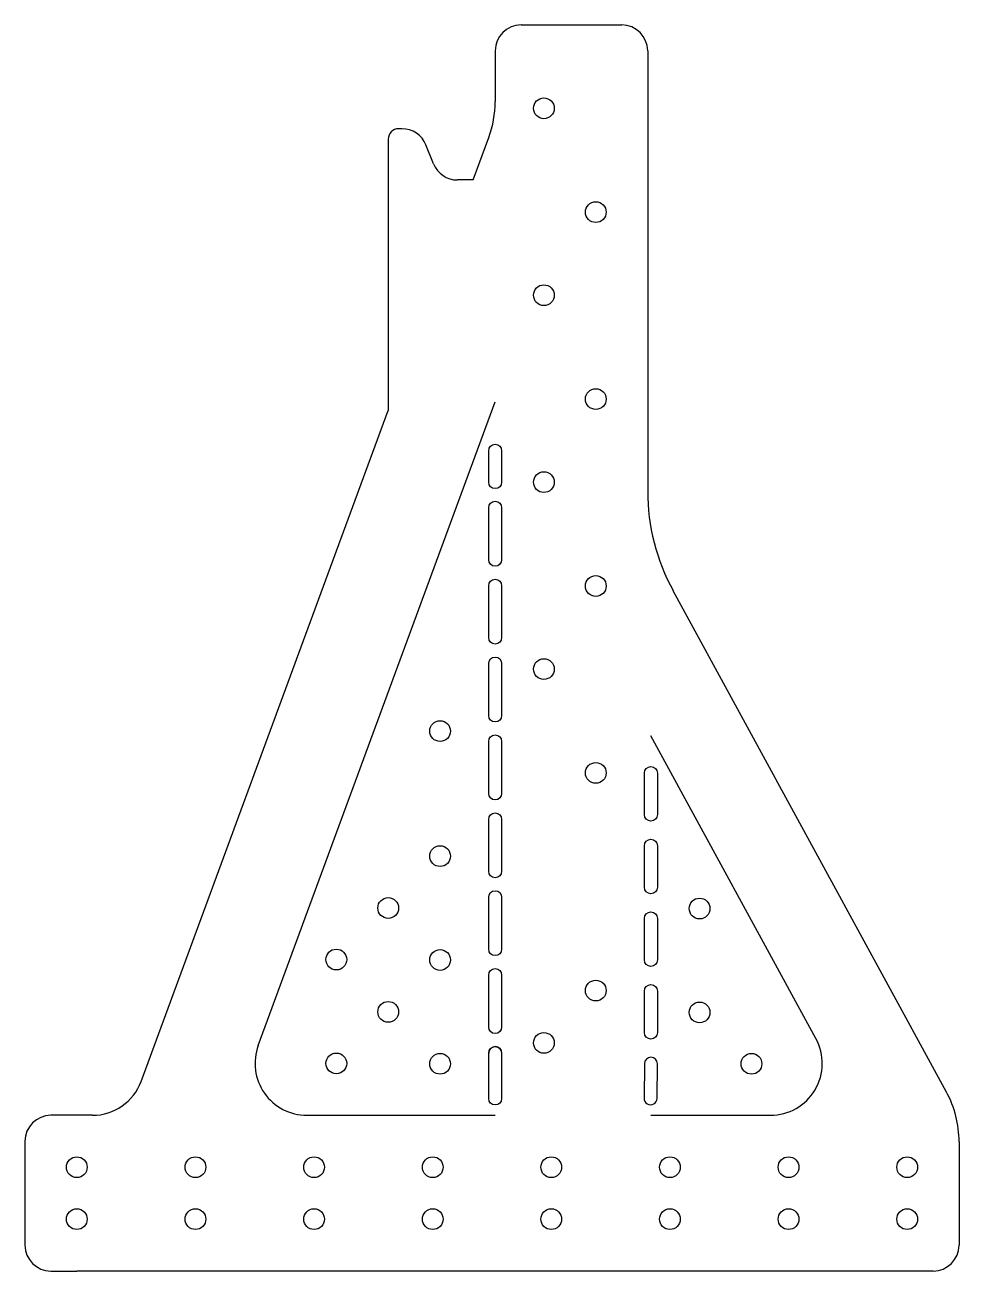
# Model space of a CAD drawing. Header units: inches. Extents: x -0.5 to 8.5, y -12 to 0.
import ezdxf

# ---------------------------------------------------------------- set-up
doc = ezdxf.new("R2010")
doc.units = ezdxf.units.IN
doc.layers.get('0').update_dxf_attribs({"linetype": 'CONTINUOUS'})

msp = doc.modelspace()

# ---------------------------------------------------------------- linework, layer by layer
for p, q in [((4.281, 0), (5.25, 0)), ((4.031, -0.25), (4.031, -0.738)), ((5.5, -0.25), (5.5, -4.49)), ((3.132, -1), (3.1, -1)), ((3, -1.1), (3, -3.714)), ((3.437, -1.337), (3.363, -1.156)), ((3.818, -1.493), (3.969, -1.084)), ((3.818, -1.493), (3.668, -1.493)), ((0.621, -10.173), (3, -3.714)), ((1.748, -9.827), (4.031, -3.631)), ((8.378, -10.276), (5.744, -5.448)), ((7.121, -9.761), (5.531, -6.845)), ((5.468, -10.003), (5.466, -10.335)), ((5.591, -10.336), (5.593, -10.004)), ((0, -10.5), (-0.25, -10.5)), ((0.151, -10.5), (0, -10.5)), ((2.217, -10.5), (4.031, -10.5)), ((5.531, -10.5), (6.682, -10.5)), ((-0.5, -10.75), (-0.5, -11.75)), ((8.5, -10.755), (8.5, -11.75)), ((-0.25, -12), (0, -12)), ((8.25, -12), (0, -12))]:
    msp.add_line(p, q)
for points in [[(4.093, -4.1), (4.093, -4.403, -1), (3.968, -4.403), (3.968, -4.1, -1)], [(3.968, -5.15), (3.968, -4.65, -1), (4.093, -4.65), (4.093, -5.15, -1)], [(3.968, -5.9), (3.968, -5.4, -1), (4.093, -5.4), (4.093, -5.9, -1)], [(3.968, -6.65), (3.968, -6.15, -1), (4.093, -6.15), (4.093, -6.65, -1)], [(3.968, -7.4), (3.968, -6.9, -1), (4.093, -6.9), (4.093, -7.4, -1)], [(3.968, -7.4), (3.968, -6.9, -1), (4.093, -6.9), (4.093, -7.4, -1)], [(3.968, -7.4), (3.968, -6.9, -1), (4.093, -6.9), (4.093, -7.4, -1)], [(5.468, -7.604), (5.468, -7.204, -1), (5.593, -7.204), (5.593, -7.604, -1)], [(3.968, -8.15), (3.968, -7.65, -1), (4.093, -7.65), (4.093, -8.15, -1)], [(3.968, -8.15), (3.968, -7.65, -1), (4.093, -7.65), (4.093, -8.15, -1)], [(5.468, -8.304), (5.468, -7.904, -1), (5.593, -7.904), (5.593, -8.304, -1)], [(3.968, -8.9), (3.968, -8.4, -1), (4.093, -8.4), (4.093, -8.9, -1)], [(3.968, -8.9), (3.968, -8.4, -1), (4.093, -8.4), (4.093, -8.9, -1)], [(5.468, -9.004), (5.468, -8.604, -1), (5.593, -8.604), (5.593, -9.004, -1)], [(3.968, -9.65), (3.968, -9.15, -1), (4.093, -9.15), (4.093, -9.65, -1)], [(3.968, -9.65), (3.968, -9.15, -1), (4.093, -9.15), (4.093, -9.65, -1)], [(5.468, -9.704), (5.468, -9.304, -1), (5.593, -9.304), (5.593, -9.704, -1)], [(3.968, -10.338), (3.968, -9.9, -1), (4.093, -9.9), (4.093, -10.338, -1)]]:
    msp.add_lwpolyline(points, format="xyb", close=True)
for centre in [(4.5, -0.803), (5, -1.803), (4.5, -2.603), (5, -3.603), (4.5, -4.403), (5, -5.403), (4.5, -6.203), (3.5, -6.8), (5, -7.203), (3.5, -8.004), (3, -8.504), (6, -8.509), (2.5, -9), (3.5, -9.004), (5, -9.299), (3, -9.504), (6, -9.509), (6, -9.509), (4.5, -9.803), (2.5, -10), (3.5, -10.004), (6.5, -10.004), (0, -11), (1.143, -11), (2.286, -11), (3.429, -11), (4.571, -11), (5.714, -11), (6.857, -11), (8, -11), (0, -11.5), (1.143, -11.5), (2.286, -11.5), (3.429, -11.5), (4.571, -11.5), (5.714, -11.5), (6.857, -11.5), (8, -11.5)]:
    msp.add_circle(centre, 0.1)
for centre, radius, start, end in [((4.281, -0.25), 0.25, 90, 180), ((5.25, -0.25), 0.25, 0, 90), ((3.031, -0.738), 1, -20.2249, 0), ((3.1, -1.1), 0.1, 90, 180), ((3.132, -1.25), 0.25, 22.0673, 90), ((3.668, -1.243), 0.25, 202.0673, 270), ((7.5, -4.49), 2, 180, 208.6105), ((2.217, -10), 0.5, 159.7751, 270), ((4.031, -9.9), 0.0625, 0, 180), ((6.682, -10), 0.5, -90, 28.6105), ((5.531, -10.004), 0.0625, -0.4285, 179.5715), ((0.151, -10), 0.5, 270, 339.7751), ((7.5, -10.755), 1, 0, 28.6105), ((5.528, -10.336), 0.0625, 179.5715, 359.5715), ((-0.25, -10.75), 0.25, 90, 180), ((-0.25, -11.75), 0.25, 180, 270), ((8.25, -11.75), 0.25, 270, 360)]:
    msp.add_arc(centre, radius, start, end)

doc.saveas('drawing.dxf')
